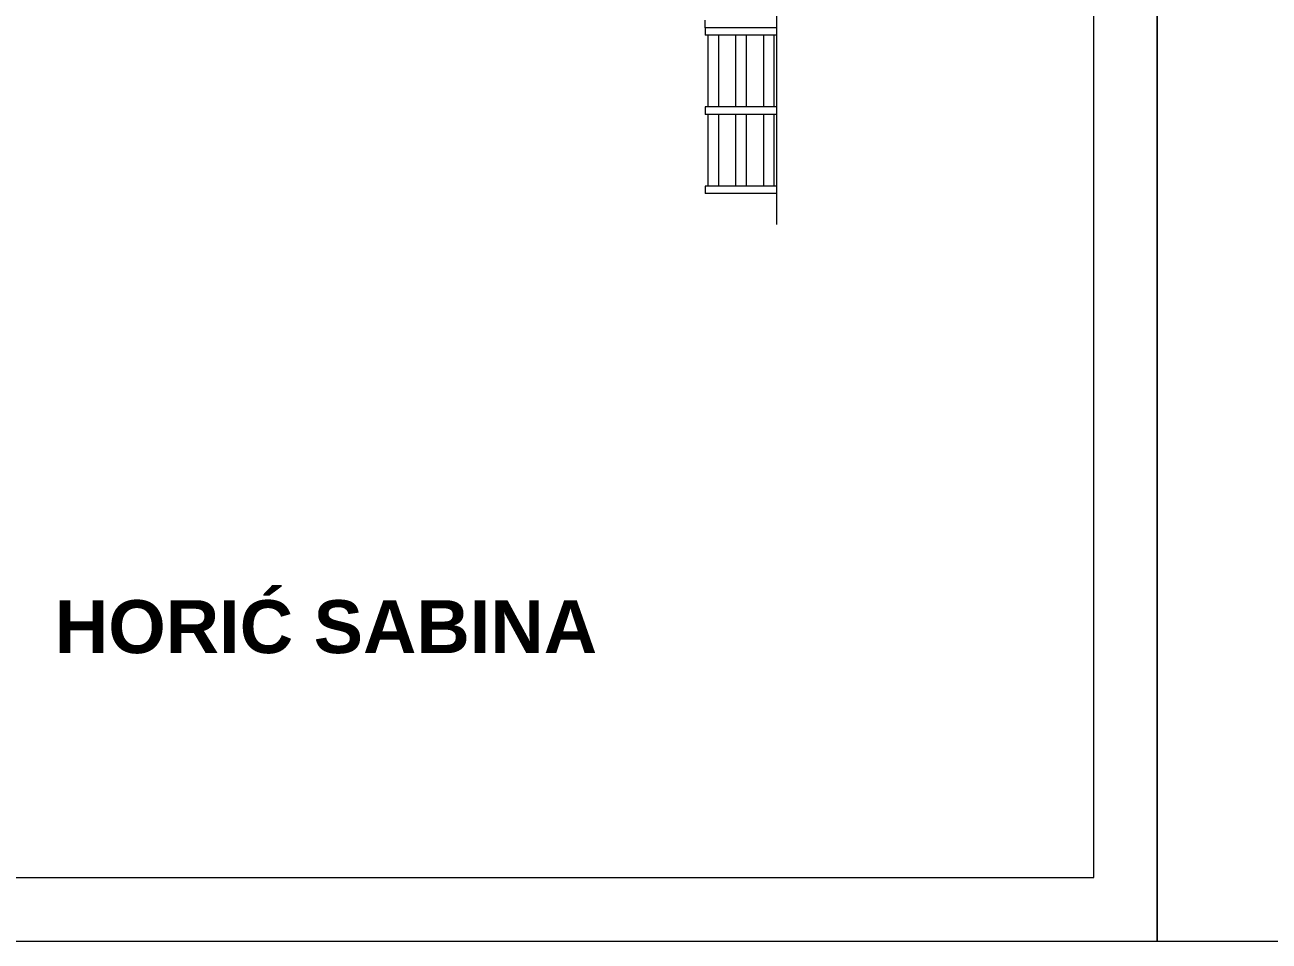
# Model space of a CAD drawing. Header units: millimetres. Extents: x 73 to 57768, y -40361 to 10065.
# Drawn here: x 11934 to 14285, y 65 to 1795 of the extents above; entities that cross this region are included whole.
import ezdxf

# ---------------------------------------------------------------- set-up
doc = ezdxf.new("R2010")
doc.units = ezdxf.units.MM
doc.layers.add('okvir', color=120, linetype='Continuous', lineweight=13)
doc.layers.add('pogled', color=7, linetype='Continuous', lineweight=5, true_color=0x8db1c3)
doc.layers.add('TEXT', color=7, linetype='Continuous')

msp = doc.modelspace()

# ---------------------------------------------------------------- linework, layer by layer
at = {"layer": 'okvir'}
for points in [[(73.426, 10064.707), (73.426, 64.707), (14073.426, 64.707), (14073.426, 10064.707)], [(14073.426, 10064.707), (14073.426, 64.707), (28073.426, 64.707), (28073.426, 10064.707)], [(495.733, 9944.707), (495.733, 184.707), (13953.426, 184.707), (13953.426, 9944.707)]]:
    msp.add_lwpolyline(points, close=True, dxfattribs=at)
at = {"layer": 'pogled'}
msp.add_line((13354.32, 5059.366), (13354.32, 1417.951), dxfattribs=at)
at = {"layer": 'pogled', "ltscale": 5}
msp.add_lwpolyline([(13354.32, 2349.181), (13354.32, 1789.181), (13354.32, 1541.923)], dxfattribs=at)
at = {"layer": 'pogled'}
for points in [[(13219.32, 1789.181), (13219.32, 1803.181)], [(13354.32, 1789.181), (13219.32, 1789.181)], [(13219.32, 1789.181), (13219.32, 1775.181)], [(13354.32, 1775.181), (13219.32, 1775.181)], [(13224.32, 1775.181), (13224.32, 1639.666)], [(13244.32, 1775.181), (13244.32, 1639.666)], [(13276.82, 1775.181), (13276.82, 1639.666)], [(13296.82, 1775.181), (13296.82, 1639.666)], [(13329.32, 1775.181), (13329.32, 1639.666)], [(13349.32, 1775.181), (13349.32, 1639.666)], [(13349.32, 1665.666), (13349.32, 1639.666)], [(13219.32, 1639.666), (13219.32, 1625.666)], [(13354.32, 1639.666), (13219.32, 1639.666)], [(13354.32, 1639.666), (13219.32, 1639.666)], [(13354.32, 1625.666), (13219.32, 1625.666)], [(13224.32, 1625.666), (13224.32, 1490.152)], [(13244.32, 1625.666), (13244.32, 1490.152)], [(13276.82, 1625.666), (13276.82, 1490.152)], [(13296.82, 1625.666), (13296.82, 1490.152)], [(13329.32, 1625.666), (13329.32, 1490.152)], [(13349.32, 1625.666), (13349.32, 1490.152)], [(13349.32, 1516.152), (13349.32, 1490.152)], [(13219.32, 1490.152), (13219.32, 1476.152)], [(13354.32, 1490.152), (13219.32, 1490.152)], [(13354.32, 1490.152), (13219.32, 1490.152)], [(13354.32, 1476.152), (13219.32, 1476.152)]]:
    msp.add_lwpolyline(points, dxfattribs=at)

# ---------------------------------------------------------------- texts
at = {"layer": 'TEXT', "insert": (11991.014, 708.407), "char_height": 100, "width": 272616.5156, "attachment_point": 1}
msp.add_mtext('{\\fArial|b1|i0|c238|p34;HORIĆ SABINA}', dxfattribs=at)

doc.saveas('drawing.dxf')
